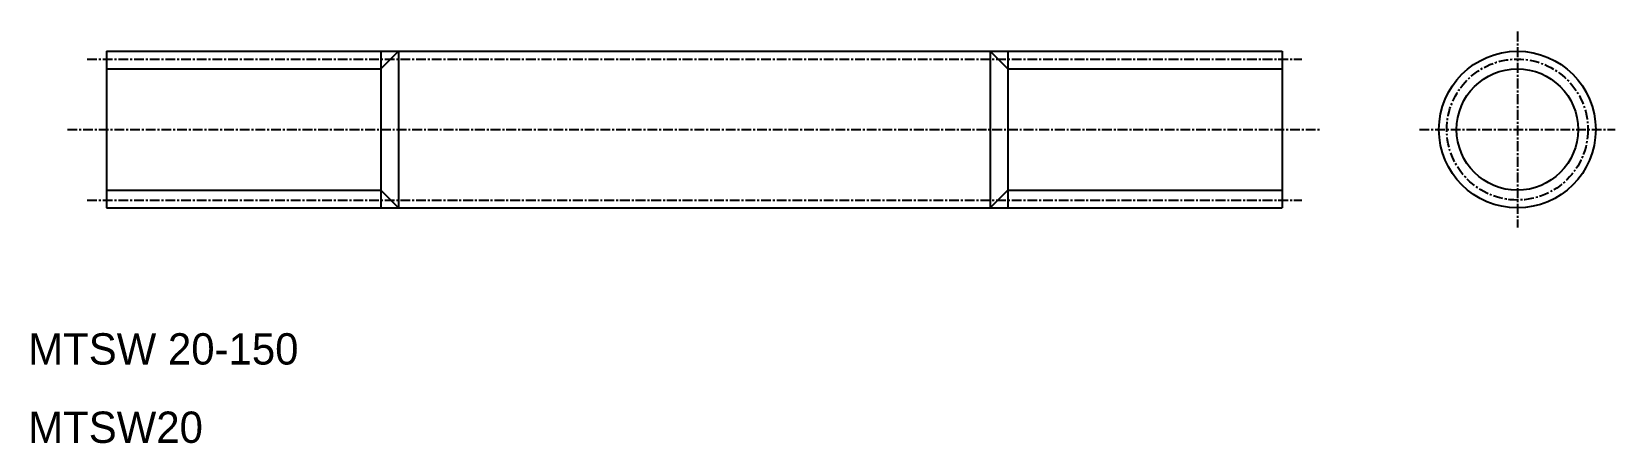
# Model space of a CAD drawing. Extents: x 10 to 212, y 10 to 62.
import ezdxf

# ---------------------------------------------------------------- set-up
doc = ezdxf.new("R2010")
doc.units = 0
doc.linetypes.add('CENTER', pattern=[2, 1.25, -0.25, 0.25, -0.25])
doc.layers.get('0').update_dxf_attribs({"linetype": 'CONTINUOUS'})
doc.layers.add('CENTER', color=1, linetype='CENTER')

msp = doc.modelspace()

# ---------------------------------------------------------------- linework, layer by layer
at = {"color": 7, "linetype": 'CONTINUOUS'}
for p, q in [((19.9999, 60), (169.9999, 60)), ((19.9999, 60), (19.9999, 40)), ((57.2499, 60), (57.2499, 40)), ((132.7499, 60), (132.7499, 40)), ((169.9999, 60), (169.9999, 40)), ((19.9999, 55), (19.9999, 55.0001)), ((19.9999, 50), (20, 50)), ((19.9999, 40), (169.9999, 40))]:
    msp.add_line(p, q, dxfattribs=at)
at = {"color": 3, "linetype": 'CONTINUOUS'}
for p, q in [((54.9999, 57.75), (57.2499, 60)), ((54.9999, 60), (54.9999, 57.75)), ((132.7499, 60), (134.9999, 57.75)), ((134.9999, 60), (134.9999, 57.75)), ((19.9999, 57.75), (54.9999, 57.75)), ((54.9999, 57.75), (54.9999, 42.25)), ((134.9999, 57.75), (169.9999, 57.75)), ((134.9999, 57.75), (134.9999, 42.25)), ((19.9999, 42.25), (54.9999, 42.25)), ((54.9999, 42.25), (57.2499, 40)), ((54.9999, 42.25), (54.9999, 40)), ((132.7499, 40), (134.9999, 42.25)), ((134.9999, 42.25), (169.9999, 42.25)), ((134.9999, 42.25), (134.9999, 40))]:
    msp.add_line(p, q, dxfattribs=at)
at = {"color": 7, "linetype": 'CONTINUOUS'}
msp.add_circle((199.9999, 50), 10, dxfattribs=at)
at = {"color": 3, "linetype": 'CONTINUOUS'}
msp.add_circle((199.9999, 50), 7.75, dxfattribs=at)
at = {"layer": 'CENTER', "color": 1, "linetype": 'CENTER'}
for p, q in [((199.9999, 62.5), (199.9999, 37.5)), ((17.4999, 59), (172.4999, 59)), ((14.9999, 50), (174.9999, 50)), ((187.4999, 50), (212.4999, 50)), ((17.4999, 41), (172.4999, 41))]:
    msp.add_line(p, q, dxfattribs=at)
msp.add_circle((199.9999, 50), 9, dxfattribs=at)

# ---------------------------------------------------------------- texts
at = {"color": 7, "linetype": 'CONTINUOUS'}
for s, p in [('MTSW 20-150', (10, 20)), ('MTSW20', (10, 10))]:
    msp.add_text(s, height=4, dxfattribs=at).set_placement(p)

doc.saveas('drawing.dxf')
